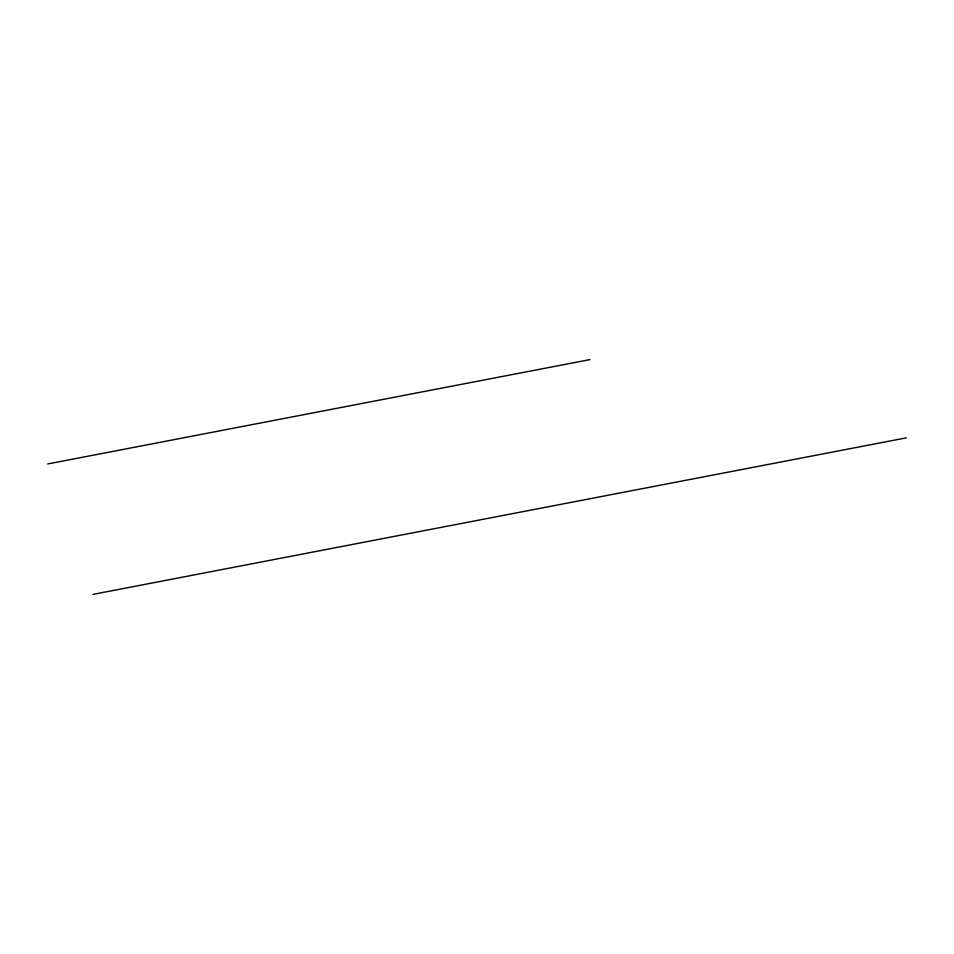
<?xml version="1.0" encoding="UTF-8"?>
<svg xmlns="http://www.w3.org/2000/svg" width="954" height="954" viewBox="0 0 954 954"><rect width="100%" height="100%" fill="white"/><g stroke="black" fill="none" stroke-linecap="round" stroke-linejoin="round"><path stroke-width="1.43" d="M47.7 463.954L589.977 359.598M92.884 594.402L906.3 437.862"/></g></svg>
